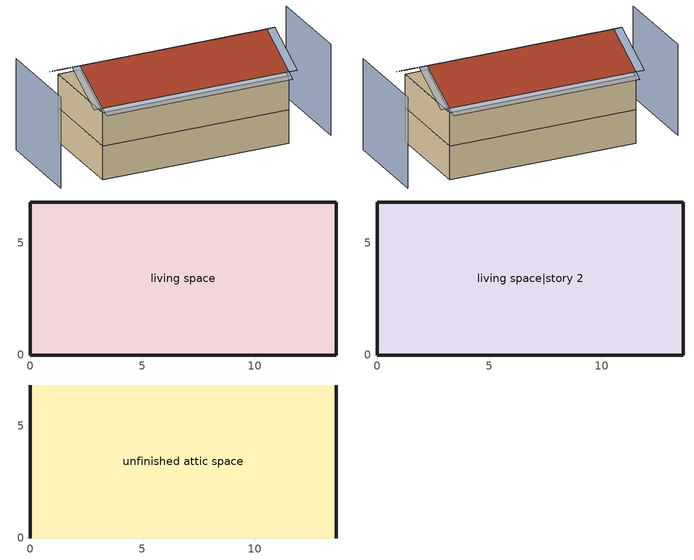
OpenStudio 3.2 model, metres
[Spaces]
living space
 floor foundation: 0,0 0,6.82 13.63,6.82 13.63,0 z0
 wall outside: 0,6.82 0,0 13.63,0 13.63,6.82 0,6.82 z0:2.44
living space|story 2
 floor to living space: 0,0 0,6.82 13.63,6.82 13.63,0 z2.44
 wall outside: 0,6.82 0,0 13.63,0 13.63,6.82 0,6.82 z2.44:4.88
unfinished attic space
 floor to living space|story 2 (FloorFinInsUnfinAttic): 0,6.82 13.63,6.82 13.63,0 0,0 z4.88
 wall outside: 0,3.41,6.58 0,6.82,4.88 0,0,4.88; 13.63,3.41,6.58 13.63,0,4.88 13.63,6.82,4.88
 roof outside (RoofUnfinInsExt): 13.63,3.41,6.89 0,3.41,6.89 0,0,5.18 13.63,0,5.18; 0,3.41,6.89 13.63,3.41,6.89 13.63,6.82,5.18 0,6.82,5.18
shading: -3.05,6.82 -3.05,0 / 16.68,0 16.68,6.82 z0:6.58; -0.61,6.82,5.18 -0.61,3.41,6.89 0,3.41,6.89 0,6.82,5.18; 14.24,3.41,6.89 14.24,6.82,5.18 13.63,6.82,5.18 13.63,3.41,6.89; 13.63,7.43,4.88 0,7.43,4.88 0,6.82,5.18 13.63,6.82,5.18; 14.24,0,5.18 14.24,3.41,6.89 13.63,3.41,6.89 13.63,0,5.18; -0.61,3.41,6.89 -0.61,0,5.18 0,0,5.18 0,3.41,6.89; 0,-0.61,4.88 13.63,-0.61,4.88 13.63,0,5.18 0,0,5.18
[Site]
Denver Intl Ap_CO_USA: Latitude {deg}=39.83; Longitude {deg}=-104.65; Time Zone {hr}=-7; Elevation {m}=1650
[ClimateZones]
Climate Zone Institution Name 1=Building America; Climate Zone Document Year 1=0; Climate Zone Value 1=Cold
[Site:WaterMainsTemperature]
Calculation Method=Correlation; Annual Average Outdoor Air Temperature {C}=10.8753; Maximum Difference In Monthly Average Outdoor Air Temperatures {deltaC}=23.1524
[Site:GroundTemperature:Deep]
10.8753, 10.8753, 10.8753, 10.8753, 10.8753, 10.8753, 10.8753, 10.8753, 10.8753, 10.8753, 10.8753, 10.8753
[Building]
Building 1: North Axis {deg}=180; Standards Number of Stories=2; Standards Number of Above Ground Stories=2; Standards Building Type=singlefamilydetached; Standards Number of Living Units=1
[Material] Roughness=Rough
Name | Thickness {m} | Conductivity {W/m-K} | Density {kg/m3} | Specific Heat {J/kg-K} | Thermal Absorptance | Solar Absorptance | Visible Absorptance
Drywall 0.5 in. | 0.0127 | 0.160291 | 801 | 837.4 | 0.9 | 0.5 | 0.1
FloorUATrussandIns | 0.0889 | 0.0436674 | 50.7834 | 1165.1 | 0.9 | 0.5 | 0.9
FloorUAAdditionalCeilingIns | 0.12827 | 0.0411113 | 16.02 | 1046.75
Asphalt Shingles, Medium | 0.009525 | 0.162714 | 1121.4 | 1465.45 | 0.91 | 0.85 | 0.85
RoofSheathing | 0.01905 | 0.115458 | 512.64 | 1214.23 | 0.82 | 0.3 | 0.3
RoofUARoofIns | 0.18415 | 8.02397 | 37.0049 | 1207.88 | 0.91 | 0.85 | 0.91
[Construction]
FloorFinInsUnfinAttic: Drywall 0.5 in., FloorUATrussandIns, FloorUAAdditionalCeilingIns
RoofUnfinInsExt: Asphalt Shingles, Medium, RoofSheathing, RoofUARoofIns
[ThermalZone] Use Ideal Air Loads=No
living zone; unfinished attic zone
[Sizing:Zone] Zone Cooling Design Supply Air Temperature Input Method=SupplyAirTemperature; Zone Cooling Design Supply Air Temperature {C}=14; Zone Cooling Design Supply Air Temperature Difference {deltaC}=11.11; Zone Heating Design Supply Air Temperature Input Method=SupplyAirTemperature; Zone Heating Design Supply Air Temperature {C}=40; Zone Heating Design Supply Air Temperature Difference {deltaC}=11.11; Zone Cooling Design Supply Air Humidity Ratio {kg-H2O/kg-air}=0.0085; Zone Heating Design Supply Air Humidity Ratio {kg-H2O/kg-air}=0.008; Cooling Design Air Flow Method=DesignDay; Heating Design Air Flow Method=DesignDay; Account for Dedicated Outdoor Air System=No; Dedicated Outdoor Air System Control Strategy=NeutralSupplyAir; Dedicated Outdoor Air Low Setpoint Temperature for Design {C}=autosize; Dedicated Outdoor Air High Setpoint Temperature for Design {C}=autosize
living zone; unfinished attic zone
[Space]
Name | Space Type | Thermal Zone | Building Unit
living space; living space|story 2 | Space Type 1 | living zone | unit 1
unfinished attic space | Space Type 2 | unfinished attic zone
[SpaceType]
Name | Standards Space Type
Space Type 1 | living
Space Type 2 | unfinished attic
[BuildingUnit]
unit 1: Building Unit Type=Residential
[External:File]
8760.csv: File=8760.csv
[People:Definition] Number of People Calculation Method=People; Number of People {people}=1.32; Fraction Radiant=0.319734; Sensible Heat Fraction=0.573; Carbon Dioxide Generation Rate {m3/s-W}=0; Enable ASHRAE 55 Comfort Warnings=No; Mean Radiant Temperature Calculation Type=ZoneAveraged
res occupants|living space|story 2; res occupants|living space
[People] Number of People Schedule=occupants; Activity Level Schedule=res occupants activity schedule; Multiplier=1
Name | People Definition | Space or SpaceType
res occupants|living space|story 2 | res occupants|living space|story 2 | living space|story 2
res occupants|living space | res occupants|living space | living space
[Schedule:File]
occupants: External File=8760.csv; Column Number=1; Rows to Skip at Top=1; Number of Hours of Data=8760; Minutes per Item=60
[Schedule:Constant]
res occupants activity schedule: Value=112.539
